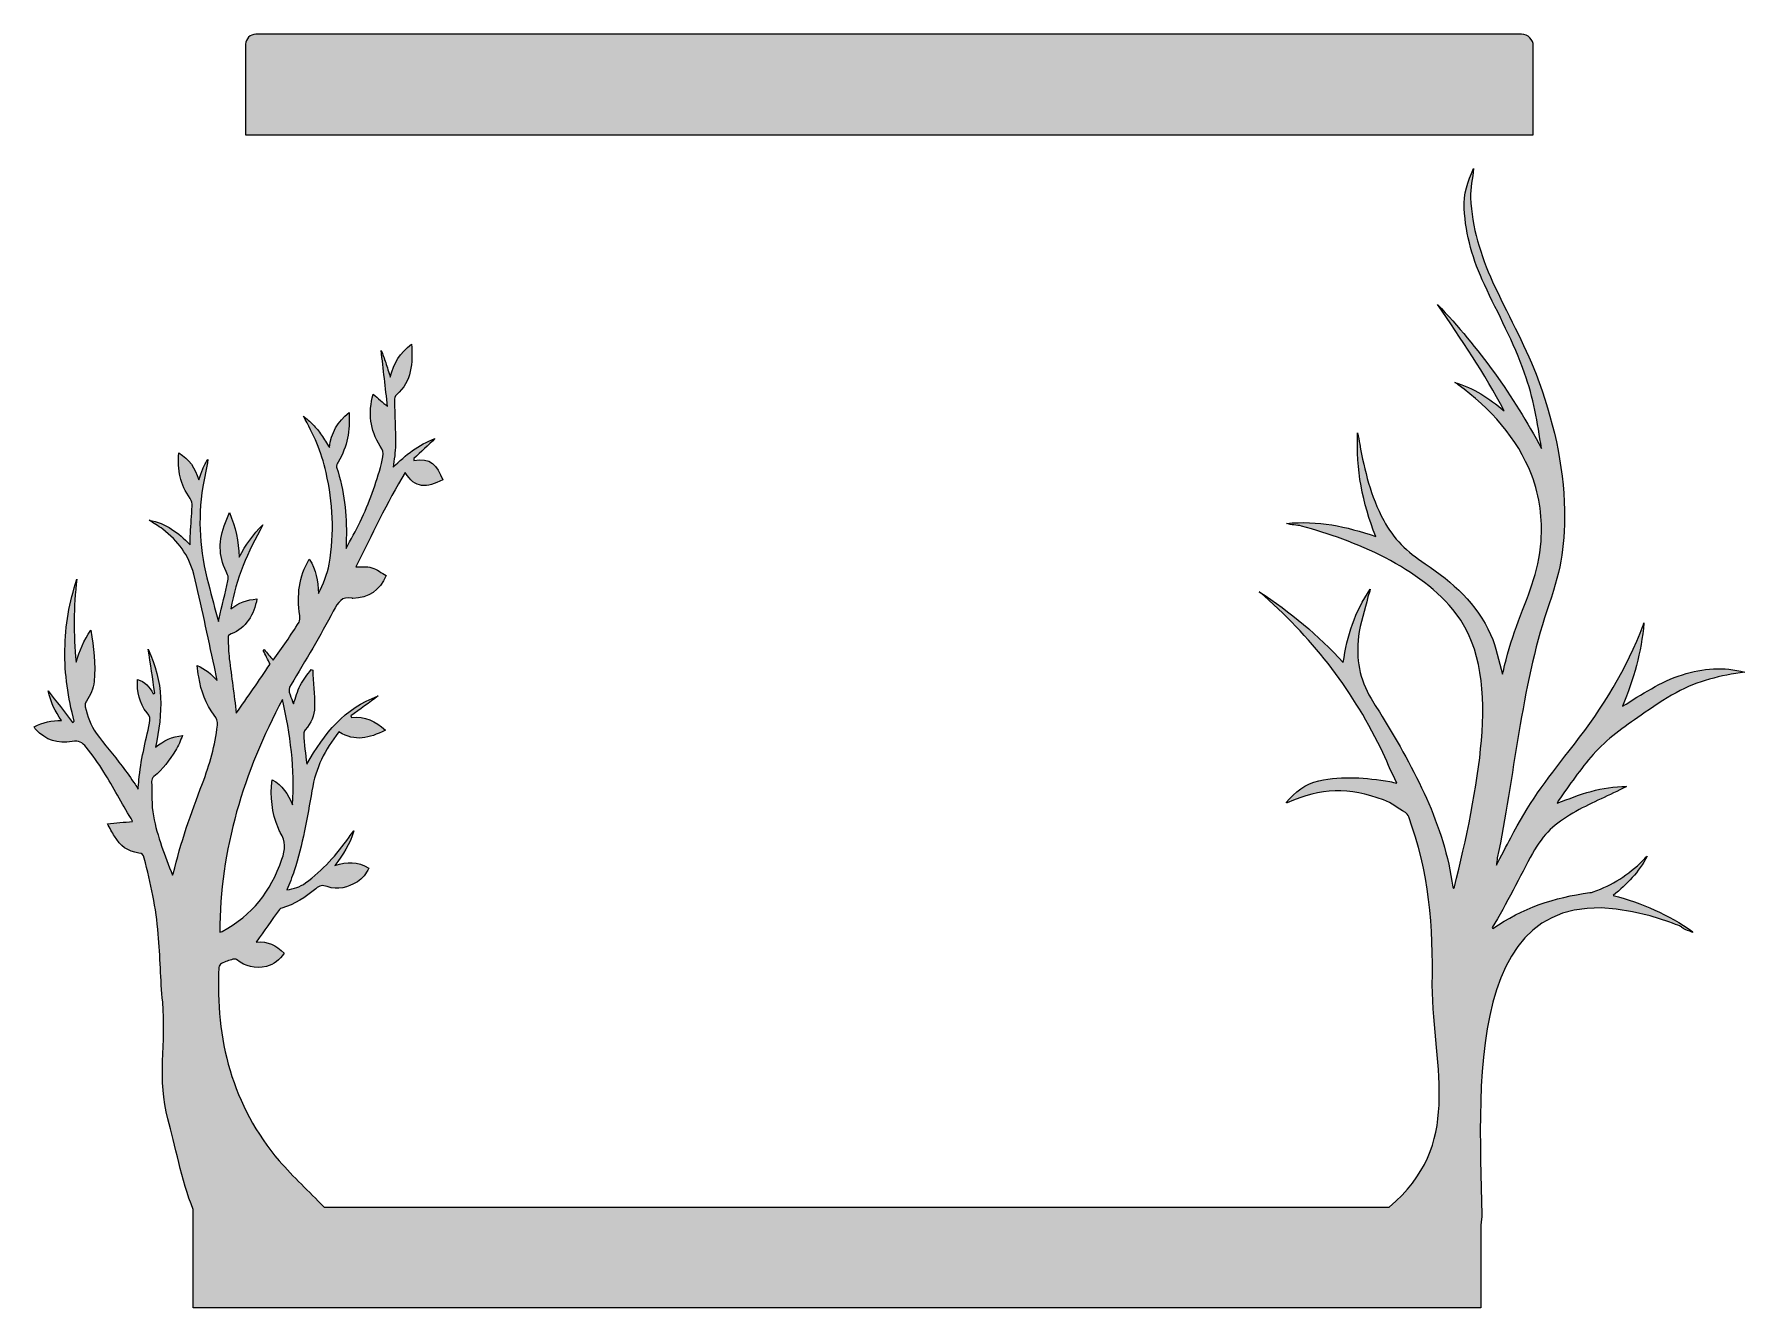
# Model space of a CAD drawing. Header units: millimetres. Extents: x 26 to 426, y 17 to 1568.
# Drawn here: x 57.5 to 394.1, y 1083 to 1333.6 of the extents above; entities that cross this region are included whole.
import ezdxf

# ---------------------------------------------------------------- set-up
doc = ezdxf.new("R2010")
doc.units = ezdxf.units.MM
doc.header["$MEASUREMENT"] = 0
doc.layers.add('Layer 1', color=7, linetype='Continuous')

# ---------------------------------------------------------------- blocks, each defined once
blk = doc.blocks.new('block 9')
at = {"layer": 'Layer 1'}
h = blk.add_hatch(color=4, dxfattribs=at)
h.dxf.hatch_style = 2
edge = h.paths.add_edge_path()
edge.add_spline(control_points=[(374.88, 1171.86), (374.61, 1171.58), (374.35, 1171.24), (374.08, 1170.98), (371.17, 1168.16), (368.11, 1166.18), (364.3, 1164.82), (364.08, 1164.73), (363.87, 1164.71), (363.64, 1164.68), (356.55, 1163.72), (350.42, 1161.67), (344.52, 1157.59), (344.47, 1157.57), (344.4, 1157.77), (344.41, 1157.78), (347.15, 1162.29), (349.97, 1168.04), (352.35, 1172.4), (354.55, 1176.4), (356.74, 1178.23), (360.27, 1180.3), (363.63, 1182.28), (366.81, 1183.46), (370.18, 1185.24), (370.38, 1185.35), (370.64, 1185.44), (370.85, 1185.56), (365.94, 1185.63), (361.72, 1184.04), (357.22, 1182.25), (357.28, 1182.39), (357.33, 1182.65), (357.42, 1182.77), (359.67, 1185.89), (361.74, 1188.97), (364.3, 1191.88), (367, 1194.95), (370.31, 1197.24), (373.71, 1199.59), (375.9, 1201.11), (378.24, 1202.75), (380.61, 1204.03), (384.91, 1206.37), (389.31, 1207.43), (394.12, 1208.07), (389.95, 1209.15), (385.92, 1208.88), (381.85, 1207.57), (377.48, 1206.17), (373.9, 1203.7), (370.03, 1201.36), (372.26, 1206.7), (373.76, 1211.99), (374.28, 1217.76), (374.04, 1217.14), (373.75, 1216.38), (373.51, 1215.76), (370.14, 1207.28), (365.11, 1199.6), (359.57, 1192.59), (355.02, 1186.83), (351.39, 1181.94), (348.06, 1175.44), (347.32, 1174), (346.04, 1171.67), (345.23, 1170.1), (345.21, 1170.37), (345.37, 1171.24), (345.42, 1171.52), (348.7, 1187.11), (350.19, 1205.44), (355.19, 1220.16), (357.76, 1227.72), (358.75, 1232.07), (358.64, 1239.92), (358.5, 1248.87), (356.37, 1258), (353.04, 1266.72), (350.75, 1272.7), (347.25, 1278.9), (344.49, 1284.9), (342.09, 1290.13), (340.46, 1295.62), (340.15, 1301.44), (340.05, 1303.39), (340.62, 1305.27), (340.74, 1307.2), (339.58, 1304.61), (338.75, 1302.23), (338.9, 1299.31), (339.18, 1294.03), (340.64, 1289.15), (342.88, 1284.36), (345.6, 1278.54), (348.65, 1273), (350.79, 1266.93), (352.49, 1262.13), (353.37, 1257.14), (354.09, 1252.1), (348.6, 1262.5), (341.77, 1271.91), (333.67, 1280.42), (338.34, 1273.63), (342.93, 1266.82), (346.76, 1259.52), (343.74, 1262.01), (340.81, 1264), (337.03, 1265.1), (337.23, 1264.96), (337.51, 1264.77), (337.72, 1264.61), (344.01, 1260.18), (349.42, 1253.98), (352.14, 1246.96), (353.92, 1242.36), (354.28, 1238.25), (354.02, 1233.88), (353.64, 1227.53), (351.25, 1222.87), (349.2, 1217.08), (348.22, 1214.3), (347.22, 1211.24), (346.61, 1208.27), (346.59, 1208.15), (346.46, 1207.84), (346.43, 1207.69), (345.63, 1210.36), (345.27, 1212.85), (344.11, 1215.47), (341.44, 1221.51), (336.59, 1225.83), (331.23, 1229.38), (327.59, 1231.79), (325, 1234.29), (323.06, 1237.93), (320.41, 1242.87), (319.35, 1247.58), (318.33, 1252.94), (318.18, 1253.69), (318.15, 1254.4), (317.93, 1255.14), (317.58, 1247.88), (318.88, 1241.52), (321.49, 1234.76), (315.61, 1236.8), (310.13, 1237.93), (303.9, 1237.34), (304.86, 1237), (305.95, 1237.08), (306.89, 1236.82), (317.24, 1234.01), (330.38, 1228.71), (337.31, 1219.57), (342.46, 1212.78), (343.03, 1203.79), (342.29, 1194.64), (341.57, 1185.75), (339.25, 1174.81), (336.97, 1165.81), (336.96, 1165.74), (336.88, 1165.48), (336.82, 1165.51), (336.75, 1165.54), (336.66, 1165.66), (336.65, 1165.75), (335.02, 1178.05), (329.12, 1188.88), (322.77, 1199.35), (322.04, 1200.55), (321.28, 1201.61), (320.56, 1202.86), (318.3, 1206.78), (317.57, 1210.57), (318.11, 1215.13), (318.41, 1217.7), (319.37, 1220.34), (319.95, 1222.9), (320.06, 1223.39), (320.3, 1223.9), (320.39, 1224.41), (317.36, 1219.89), (315.89, 1215.32), (315.09, 1209.96), (310.17, 1215.39), (304.69, 1219.86), (298.58, 1223.9), (308.76, 1215.08), (316.54, 1205.23), (322.47, 1193.12), (323.55, 1190.9), (324.5, 1188.44), (325.66, 1186.25), (325.23, 1186.29), (324.68, 1186.45), (324.28, 1186.52), (319.47, 1187.32), (315.15, 1187.69), (310.3, 1186.69), (307.67, 1186.14), (305.61, 1184.44), (303.88, 1182.41), (303.89, 1182.35), (304.06, 1182.3), (304.09, 1182.32), (310.74, 1185.42), (316.22, 1185.43), (323.03, 1182.91), (324.69, 1182.29), (325.82, 1181.31), (327.32, 1180.42), (327.64, 1180.24), (327.81, 1180.03), (327.98, 1179.57), (331.95, 1168.98), (332.86, 1157.8), (332.62, 1146.53), (332.87, 1129.39), (338.74, 1115.16), (324.16, 1102.79), (324.16, 1102.79), (114.52, 1102.79), (114.52, 1102.79), (114.52, 1102.8), (114.51, 1102.8), (114.5, 1102.81), (111.53, 1105.92), (108.51, 1108.59), (105.7, 1111.88), (96.45, 1122.67), (93.08, 1135.88), (93.82, 1149.94), (93.83, 1150.24), (94.09, 1150.63), (94.34, 1150.75), (95.09, 1151.11), (95.82, 1151.32), (96.59, 1151.57), (96.81, 1151.64), (97.12, 1151.63), (97.29, 1151.49), (99.14, 1150.04), (100.88, 1149.69), (103.16, 1150.15), (104.76, 1150.48), (105.73, 1151.46), (106.66, 1152.74), (105.04, 1154.35), (103.46, 1155.11), (101.17, 1154.95), (102.7, 1157.09), (104.21, 1159.24), (105.73, 1161.38), (105.84, 1161.52), (106.01, 1161.6), (106.18, 1161.64), (108.81, 1162.34), (110.8, 1163.73), (112.9, 1165.45), (113.65, 1166.06), (114.14, 1166.21), (115.14, 1165.86), (117.3, 1165.12), (119.1, 1165.61), (121.07, 1166.82), (122.08, 1167.44), (122.81, 1168.42), (123.31, 1169.51), (121.05, 1170.9), (119.1, 1170.74), (116.62, 1170.03), (118.23, 1172.18), (119.63, 1174.21), (120.39, 1176.83), (120.03, 1176.45), (119.73, 1176.01), (119.43, 1175.58), (116.96, 1172.13), (114.29, 1169.08), (110.87, 1166.58), (109.75, 1165.75), (108.57, 1165.43), (107.21, 1165.24), (107.69, 1166.47), (108.23, 1167.71), (108.63, 1168.96), (110.29, 1174.07), (111.23, 1179.53), (112.12, 1184.72), (112.91, 1189.33), (114.6, 1192.72), (117.44, 1196.3), (120.74, 1194.31), (123.29, 1195.05), (126.58, 1196.63), (124.57, 1198.48), (122.66, 1199.41), (119.9, 1199.13), (119.86, 1199.24), (119.82, 1199.35), (119.79, 1199.46), (121.59, 1200.77), (123.39, 1202.08), (125.19, 1203.39), (118.37, 1200.96), (114.7, 1196.03), (111.09, 1189.98), (110.86, 1191.95), (110.61, 1193.9), (110.5, 1195.89), (110.49, 1196.16), (110.64, 1196.5), (110.81, 1196.7), (112.03, 1198.09), (112.63, 1199.4), (112.66, 1201.3), (112.69, 1203.64), (112.34, 1206.12), (112.29, 1208.48), (112.18, 1208.52), (112.08, 1208.55), (111.98, 1208.6), (111.24, 1207.55), (110.42, 1206.61), (109.83, 1205.47), (109.24, 1204.32), (108.92, 1203.05), (108.48, 1201.84), (108.29, 1202.45), (108.05, 1203.01), (107.82, 1203.62), (107.52, 1204.4), (107.54, 1204.88), (108.01, 1205.65), (110.85, 1210.28), (113.8, 1215.34), (116.32, 1220.05), (117.35, 1221.97), (117.96, 1222.99), (120.07, 1222.6), (120.1, 1222.6), (120.12, 1222.59), (120.16, 1222.59), (123.41, 1222.7), (125.37, 1224.15), (126.76, 1227.07), (125.82, 1227.57), (124.94, 1228.32), (123.92, 1228.63), (122.89, 1228.95), (121.82, 1228.74), (120.77, 1228.8), (123.92, 1235.04), (126.84, 1241.4), (130.5, 1247.38), (132.4, 1244.11), (134.72, 1244.31), (137.86, 1245.91), (136.8, 1248.79), (135.39, 1250.38), (132.18, 1249.75), (132.18, 1249.87), (132.19, 1249.98), (132.19, 1250.1), (133.58, 1251.41), (134.96, 1252.73), (136.34, 1254.05), (133.07, 1252.8), (130.57, 1250.88), (128.14, 1248.39), (128.29, 1249.85), (128.57, 1251.39), (128.57, 1252.84), (128.57, 1255.76), (128.41, 1258.62), (128.36, 1261.51), (128.35, 1261.92), (128.5, 1262.44), (128.78, 1262.68), (131.79, 1265.24), (131.98, 1268.95), (131.72, 1272.64), (129.45, 1270.86), (128.22, 1268.95), (127.54, 1266.15), (127.25, 1267.06), (126.94, 1268.11), (126.64, 1268.99), (126.34, 1269.86), (126.06, 1270.56), (125.76, 1271.4), (126.17, 1267.72), (126.59, 1264.04), (127, 1260.35), (126.07, 1261.16), (125.13, 1261.97), (124.19, 1262.77), (123.14, 1259.04), (123.53, 1255.81), (125.58, 1252.53), (126.03, 1251.8), (126.22, 1251.3), (126.07, 1250.47), (125.98, 1250.01), (125.94, 1249.55), (125.82, 1249.11), (124.74, 1245.13), (123.43, 1241.42), (121.63, 1237.67), (120.81, 1235.97), (119.74, 1234.11), (118.86, 1232.4), (118.86, 1232.97), (118.87, 1233.77), (118.89, 1234.3), (119.02, 1239.24), (118.47, 1243.68), (116.99, 1248.41), (116.9, 1248.68), (117.08, 1249.14), (117.26, 1249.43), (119.19, 1252.49), (119.57, 1255.6), (119.45, 1259.17), (117.11, 1257.27), (115.97, 1255.25), (115.55, 1252.26), (115.06, 1253.06), (114.56, 1253.96), (114.03, 1254.72), (113.5, 1255.47), (112.93, 1256.16), (112.32, 1256.81), (111.72, 1257.44), (111.09, 1257.89), (110.45, 1258.48), (112.49, 1254.83), (113.95, 1251.56), (114.91, 1247.37), (116.28, 1241.4), (116.56, 1235.56), (115.5, 1229.34), (115.18, 1227.44), (114.37, 1225.3), (113.41, 1223.56), (113.25, 1226.03), (113.03, 1228.21), (111.6, 1230.31), (109.57, 1226.83), (109.12, 1223.19), (109.72, 1219.23), (109.77, 1218.85), (109.77, 1218.17), (109.6, 1217.91), (107.96, 1215.3), (106.29, 1212.9), (104.52, 1210.42), (103.91, 1211.12), (103.3, 1211.82), (102.71, 1212.53), (102.66, 1212.47), (102.61, 1212.42), (102.56, 1212.36), (102.99, 1211.45), (103.44, 1210.54), (103.88, 1209.63), (101.69, 1206.39), (99.49, 1203.17), (97.22, 1199.99), (96.85, 1203.57), (96.3, 1207.15), (95.86, 1210.72), (95.7, 1212.05), (95.67, 1213.4), (95.62, 1214.7), (95.59, 1215.29), (95.67, 1215.37), (96.22, 1215.58), (99.14, 1216.71), (100.75, 1219.45), (101.31, 1222.47), (99.32, 1222.32), (97.74, 1221.73), (96.16, 1220.5), (97.21, 1226.53), (99.49, 1231.72), (102.47, 1237.04), (100.5, 1235.19), (99.1, 1233.09), (97.81, 1230.72), (97.71, 1233.81), (97.06, 1236.59), (95.92, 1239.46), (95.6, 1238.6), (95.17, 1237.72), (94.87, 1236.86), (93.63, 1233.36), (93.84, 1230.56), (95.53, 1227.24), (95.68, 1226.94), (95.69, 1226.41), (95.6, 1226.04), (95.03, 1223.57), (94.44, 1221.11), (93.85, 1218.65), (93.8, 1218.44), (93.77, 1218.23), (93.73, 1218.02), (93.04, 1220.48), (92.41, 1222.96), (91.76, 1225.42), (90.08, 1231.89), (89.57, 1237.99), (90.67, 1244.58), (90.98, 1246.41), (91.37, 1248.14), (91.67, 1249.95), (91.25, 1249.35), (90.91, 1248.75), (90.63, 1248.06), (90.35, 1247.38), (90.13, 1246.65), (89.88, 1245.94), (89.05, 1248.22), (88.09, 1250.02), (85.91, 1251.22), (85.64, 1247.82), (86.21, 1245.05), (88.15, 1242.23), (88.5, 1241.71), (88.61, 1241.34), (88.56, 1240.72), (88.43, 1238.93), (88.3, 1237.17), (88.21, 1235.35), (88.17, 1234.67), (88.17, 1233.86), (88.15, 1233.16), (85.78, 1235.54), (83.45, 1237.36), (80.09, 1238.01), (80.98, 1237.3), (81.85, 1236.93), (82.77, 1236.2), (85.8, 1233.78), (87.85, 1231.24), (88.86, 1227.33), (90.38, 1221.4), (91.55, 1215.14), (92.96, 1209.12), (93.17, 1208.24), (93.28, 1207.3), (93.45, 1206.41), (92.31, 1207.69), (91.15, 1208.72), (89.55, 1209.36), (89.64, 1208.64), (89.71, 1207.82), (89.84, 1207.12), (90.36, 1204.32), (91.12, 1201.84), (92.9, 1199.62), (93.42, 1198.97), (93.59, 1198.4), (93.51, 1197.62), (93.09, 1193.62), (91.99, 1189.87), (90.57, 1186.14), (88.33, 1180.25), (86.28, 1174.51), (84.84, 1168.38), (84.82, 1168.29), (84.73, 1168.2), (84.68, 1168.11), (83.17, 1171.96), (81.71, 1175.67), (80.93, 1179.76), (80.51, 1181.97), (80.66, 1184.26), (80.56, 1186.53), (80.54, 1186.84), (80.76, 1187.31), (81.01, 1187.51), (82.8, 1189), (84.02, 1190.72), (85.3, 1192.66), (85.86, 1193.52), (86.24, 1194.64), (86.67, 1195.6), (84.57, 1195.42), (82.97, 1194.55), (81.31, 1193.29), (82.86, 1200.09), (82.95, 1206.19), (79.91, 1212.57), (80.34, 1209.7), (80.77, 1206.83), (81.2, 1203.96), (81.1, 1203.91), (81, 1203.86), (80.9, 1203.82), (80.09, 1205.13), (79.34, 1206.24), (77.78, 1206.63), (77.72, 1204.16), (78.09, 1201.98), (79.68, 1200.08), (80.3, 1199.35), (80.34, 1198.92), (80.16, 1198.05), (79.39, 1194.3), (78.4, 1190.67), (78.07, 1186.8), (78.03, 1186.3), (77.97, 1185.55), (77.92, 1185.02), (77.75, 1185.3), (77.52, 1185.75), (77.35, 1185.99), (76.48, 1187.22), (75.7, 1188.37), (74.79, 1189.56), (73.09, 1191.77), (71.34, 1193.76), (69.67, 1196.08), (68.59, 1197.56), (67.93, 1199.39), (67.51, 1201.25), (67.43, 1201.57), (67.54, 1202.11), (67.73, 1202.38), (68.58, 1203.6), (69.1, 1204.76), (69.25, 1206.25), (69.59, 1209.65), (69.16, 1212.94), (68.58, 1216.3), (67.25, 1214.34), (66.38, 1212.29), (65.71, 1210.02), (65.18, 1215.53), (65.17, 1220.89), (65.88, 1226.39), (64.36, 1221.82), (63.59, 1217.27), (63.51, 1212.45), (63.43, 1207.63), (64.11, 1203.07), (65.34, 1198.42), (65.24, 1198.34), (65.13, 1198.26), (65.02, 1198.18), (63.43, 1200.26), (61.83, 1202.32), (60.21, 1204.38), (60.68, 1202.19), (61.57, 1200.36), (62.86, 1198.54), (60.89, 1198.58), (59.22, 1198.18), (57.47, 1197.3), (57.5, 1197.22), (57.52, 1197.13), (57.57, 1197.05), (57.62, 1196.97), (57.69, 1196.9), (57.75, 1196.83), (59.81, 1194.6), (62.07, 1193.96), (64.96, 1194.44), (66.28, 1194.66), (66.95, 1194.26), (67.68, 1193.31), (68.92, 1191.71), (70.13, 1190.1), (71.18, 1188.41), (73.05, 1185.4), (74.63, 1182.26), (76.54, 1179.29), (76.67, 1179.07), (76.71, 1178.91), (76.81, 1178.69), (75.16, 1178.54), (73.52, 1178.37), (71.88, 1178.22), (72.32, 1177.47), (72.81, 1176.49), (73.25, 1175.8), (74.49, 1173.83), (75.78, 1172.78), (78.05, 1172.46), (78.76, 1172.37), (78.92, 1172.2), (79.11, 1171.47), (80.42, 1166.56), (81.45, 1161.66), (81.88, 1156.52), (82.26, 1152.12), (82.32, 1147.55), (82.75, 1143.1), (83.51, 1135.19), (81.63, 1127.74), (83.79, 1120.12), (85.19, 1115.2), (86.43, 1108.08), (88.75, 1102.31), (88.75, 1102.31), (88.75, 1082.96), (88.75, 1082.96), (88.75, 1082.96), (342.17, 1082.96), (342.17, 1082.96), (342.17, 1082.96), (342.17, 1099.2), (342.17, 1099.2), (342.31, 1100.04), (342.4, 1100.78), (342.38, 1101.33), (341.83, 1128.12), (338.34, 1173.27), (379.17, 1158.9), (383.5, 1157.38), (380.42, 1158.1), (383.86, 1156.85), (383.91, 1156.83), (383.77, 1156.98), (383.93, 1156.96), (379.02, 1160.4), (373.99, 1162.58), (368.23, 1164.13), (371.01, 1166.37), (373.24, 1168.66), (374.88, 1171.86)], knot_values=[0, 0, 0, 0, 1, 1, 1, 2, 2, 2, 3, 3, 3, 4, 4, 4, 5, 5, 5, 6, 6, 6, 7, 7, 7, 8, 8, 8, 9, 9, 9, 10, 10, 10, 11, 11, 11, 12, 12, 12, 13, 13, 13, 14, 14, 14, 15, 15, 15, 16, 16, 16, 17, 17, 17, 18, 18, 18, 19, 19, 19, 20, 20, 20, 21, 21, 21, 22, 22, 22, 23, 23, 23, 24, 24, 24, 25, 25, 25, 26, 26, 26, 27, 27, 27, 28, 28, 28, 29, 29, 29, 30, 30, 30, 31, 31, 31, 32, 32, 32, 33, 33, 33, 34, 34, 34, 35, 35, 35, 36, 36, 36, 37, 37, 37, 38, 38, 38, 39, 39, 39, 40, 40, 40, 41, 41, 41, 42, 42, 42, 43, 43, 43, 44, 44, 44, 45, 45, 45, 46, 46, 46, 47, 47, 47, 48, 48, 48, 49, 49, 49, 50, 50, 50, 51, 51, 51, 52, 52, 52, 53, 53, 53, 54, 54, 54, 55, 55, 55, 56, 56, 56, 57, 57, 57, 58, 58, 58, 59, 59, 59, 60, 60, 60, 61, 61, 61, 62, 62, 62, 63, 63, 63, 64, 64, 64, 65, 65, 65, 66, 66, 66, 67, 67, 67, 68, 68, 68, 69, 69, 69, 70, 70, 70, 71, 71, 71, 72, 72, 72, 73, 73, 73, 74, 74, 74, 75, 75, 75, 76, 76, 76, 77, 77, 77, 78, 78, 78, 79, 79, 79, 80, 80, 80, 81, 81, 81, 82, 82, 82, 83, 83, 83, 84, 84, 84, 85, 85, 85, 86, 86, 86, 87, 87, 87, 88, 88, 88, 89, 89, 89, 90, 90, 90, 91, 91, 91, 92, 92, 92, 93, 93, 93, 94, 94, 94, 95, 95, 95, 96, 96, 96, 97, 97, 97, 98, 98, 98, 99, 99, 99, 100, 100, 100, 101, 101, 101, 102, 102, 102, 103, 103, 103, 104, 104, 104, 105, 105, 105, 106, 106, 106, 107, 107, 107, 108, 108, 108, 109, 109, 109, 110, 110, 110, 111, 111, 111, 112, 112, 112, 113, 113, 113, 114, 114, 114, 115, 115, 115, 116, 116, 116, 117, 117, 117, 118, 118, 118, 119, 119, 119, 120, 120, 120, 121, 121, 121, 122, 122, 122, 123, 123, 123, 124, 124, 124, 125, 125, 125, 126, 126, 126, 127, 127, 127, 128, 128, 128, 129, 129, 129, 130, 130, 130, 131, 131, 131, 132, 132, 132, 133, 133, 133, 134, 134, 134, 135, 135, 135, 136, 136, 136, 137, 137, 137, 138, 138, 138, 139, 139, 139, 140, 140, 140, 141, 141, 141, 142, 142, 142, 143, 143, 143, 144, 144, 144, 145, 145, 145, 146, 146, 146, 147, 147, 147, 148, 148, 148, 149, 149, 149, 150, 150, 150, 151, 151, 151, 152, 152, 152, 153, 153, 153, 154, 154, 154, 155, 155, 155, 156, 156, 156, 157, 157, 157, 158, 158, 158, 159, 159, 159, 160, 160, 160, 161, 161, 161, 162, 162, 162, 163, 163, 163, 164, 164, 164, 165, 165, 165, 166, 166, 166, 167, 167, 167, 168, 168, 168, 169, 169, 169, 170, 170, 170, 171, 171, 171, 172, 172, 172, 173, 173, 173, 174, 174, 174, 175, 175, 175, 176, 176, 176, 177, 177, 177, 178, 178, 178, 179, 179, 179, 180, 180, 180, 181, 181, 181, 182, 182, 182, 183, 183, 183, 184, 184, 184, 185, 185, 185, 186, 186, 186, 187, 187, 187, 188, 188, 188, 189, 189, 189, 190, 190, 190, 191, 191, 191, 192, 192, 192, 193, 193, 193, 194, 194, 194, 195, 195, 195, 196, 196, 196, 197, 197, 197, 198, 198, 198, 199, 199, 199, 200, 200, 200, 201, 201, 201, 202, 202, 202, 203, 203, 203, 204, 204, 204, 205, 205, 205, 206, 206, 206, 207, 207, 207, 208, 208, 208, 209, 209, 209, 210, 210, 210, 211, 211, 211, 212, 212, 212, 213, 213, 213, 214, 214, 214, 215, 215, 215, 216, 216, 216, 217, 217, 217, 218, 218, 218, 219, 219, 219, 220, 220, 220, 221, 221, 221, 222, 222, 222, 223, 223, 223, 224, 224, 224, 225, 225, 225, 226, 226, 226, 227, 227, 227, 228, 228, 228, 229, 229, 229, 230, 230, 230, 231, 231, 231, 232, 232, 232, 233, 233, 233, 234, 234, 234, 235, 235, 235, 236, 236, 236, 237, 237, 237, 238, 238, 238, 239, 239, 239, 240, 240, 240, 241, 241, 241, 242, 242, 242, 243, 243, 243, 244, 244, 244, 244], degree=3, periodic=1)
edge = h.paths.add_edge_path()
edge.add_spline(control_points=[(106.33, 1202.69), (107.87, 1195.86), (108.79, 1188.98), (108.32, 1181.98), (107.33, 1184.02), (106.36, 1185.84), (104.27, 1186.9), (103.93, 1183.49), (104.19, 1180.44), (105.53, 1177.28), (105.64, 1177.01), (105.76, 1176.72), (105.89, 1176.51), (107.02, 1174.8), (106.88, 1173.07), (106.23, 1171.27), (103.88, 1164.73), (100.55, 1160.35), (94.44, 1157.05), (94.33, 1156.99), (94.14, 1156.95), (94.01, 1156.9), (93.97, 1173.01), (98.74, 1188.59), (106.33, 1202.69)], knot_values=[0, 0, 0, 0, 1, 1, 1, 2, 2, 2, 3, 3, 3, 4, 4, 4, 5, 5, 5, 6, 6, 6, 7, 7, 7, 8, 8, 8, 8], degree=3, periodic=1)
at = {"layer": 'Layer 1', "lineweight": 0}
for points, knots in [([(374.88, 1171.86), (374.61, 1171.58), (374.35, 1171.24), (374.08, 1170.98), (371.17, 1168.16), (368.11, 1166.18), (364.3, 1164.82), (364.08, 1164.73), (363.87, 1164.71), (363.64, 1164.68), (356.55, 1163.72), (350.42, 1161.67), (344.52, 1157.59), (344.47, 1157.57), (344.4, 1157.77), (344.41, 1157.78), (347.15, 1162.29), (349.97, 1168.04), (352.35, 1172.4), (354.55, 1176.4), (356.74, 1178.23), (360.27, 1180.3), (363.63, 1182.28), (366.81, 1183.46), (370.18, 1185.24), (370.38, 1185.35), (370.64, 1185.44), (370.85, 1185.56), (365.94, 1185.63), (361.72, 1184.04), (357.22, 1182.25), (357.28, 1182.39), (357.33, 1182.65), (357.42, 1182.77), (359.67, 1185.89), (361.74, 1188.97), (364.3, 1191.88), (367, 1194.95), (370.31, 1197.24), (373.71, 1199.59), (375.9, 1201.11), (378.24, 1202.75), (380.61, 1204.03), (384.91, 1206.37), (389.31, 1207.43), (394.12, 1208.07), (389.95, 1209.15), (385.92, 1208.88), (381.85, 1207.57), (377.48, 1206.17), (373.9, 1203.7), (370.03, 1201.36), (372.26, 1206.7), (373.76, 1211.99), (374.28, 1217.76), (374.04, 1217.14), (373.75, 1216.38), (373.51, 1215.76), (370.14, 1207.28), (365.11, 1199.6), (359.57, 1192.59), (355.02, 1186.83), (351.39, 1181.94), (348.06, 1175.44), (347.32, 1174), (346.04, 1171.67), (345.23, 1170.1), (345.21, 1170.37), (345.37, 1171.24), (345.42, 1171.52), (348.7, 1187.11), (350.19, 1205.44), (355.19, 1220.16), (357.76, 1227.72), (358.75, 1232.07), (358.64, 1239.92), (358.5, 1248.87), (356.37, 1258), (353.04, 1266.72), (350.75, 1272.7), (347.25, 1278.9), (344.49, 1284.9), (342.09, 1290.13), (340.46, 1295.62), (340.15, 1301.44), (340.05, 1303.39), (340.62, 1305.27), (340.74, 1307.2), (339.58, 1304.61), (338.75, 1302.23), (338.9, 1299.31), (339.18, 1294.03), (340.64, 1289.15), (342.88, 1284.36), (345.6, 1278.54), (348.65, 1273), (350.79, 1266.93), (352.49, 1262.13), (353.37, 1257.14), (354.09, 1252.1), (348.6, 1262.5), (341.77, 1271.91), (333.67, 1280.42), (338.34, 1273.63), (342.93, 1266.82), (346.76, 1259.52), (343.74, 1262.01), (340.81, 1264), (337.03, 1265.1), (337.23, 1264.96), (337.51, 1264.77), (337.72, 1264.61), (344.01, 1260.18), (349.42, 1253.98), (352.14, 1246.96), (353.92, 1242.36), (354.28, 1238.25), (354.02, 1233.88), (353.64, 1227.53), (351.25, 1222.87), (349.2, 1217.08), (348.22, 1214.3), (347.22, 1211.24), (346.61, 1208.27), (346.59, 1208.15), (346.46, 1207.84), (346.43, 1207.69), (345.63, 1210.36), (345.27, 1212.85), (344.11, 1215.47), (341.44, 1221.51), (336.59, 1225.83), (331.23, 1229.38), (327.59, 1231.79), (325, 1234.29), (323.06, 1237.93), (320.41, 1242.87), (319.35, 1247.58), (318.33, 1252.94), (318.18, 1253.69), (318.15, 1254.4), (317.93, 1255.14), (317.58, 1247.88), (318.88, 1241.52), (321.49, 1234.76), (315.61, 1236.8), (310.13, 1237.93), (303.9, 1237.34), (304.86, 1237), (305.95, 1237.08), (306.89, 1236.82), (317.24, 1234.01), (330.38, 1228.71), (337.31, 1219.57), (342.46, 1212.78), (343.03, 1203.79), (342.29, 1194.64), (341.57, 1185.75), (339.25, 1174.81), (336.97, 1165.81), (336.96, 1165.74), (336.88, 1165.48), (336.82, 1165.51), (336.75, 1165.54), (336.66, 1165.66), (336.65, 1165.75), (335.02, 1178.05), (329.12, 1188.88), (322.77, 1199.35), (322.04, 1200.55), (321.28, 1201.61), (320.56, 1202.86), (318.3, 1206.78), (317.57, 1210.57), (318.11, 1215.13), (318.41, 1217.7), (319.37, 1220.34), (319.95, 1222.9), (320.06, 1223.39), (320.3, 1223.9), (320.39, 1224.41), (317.36, 1219.89), (315.89, 1215.32), (315.09, 1209.96), (310.17, 1215.39), (304.69, 1219.86), (298.58, 1223.9), (308.76, 1215.08), (316.54, 1205.23), (322.47, 1193.12), (323.55, 1190.9), (324.5, 1188.44), (325.66, 1186.25), (325.23, 1186.29), (324.68, 1186.45), (324.28, 1186.52), (319.47, 1187.32), (315.15, 1187.69), (310.3, 1186.69), (307.67, 1186.14), (305.61, 1184.44), (303.88, 1182.41), (303.89, 1182.35), (304.06, 1182.3), (304.09, 1182.32), (310.74, 1185.42), (316.22, 1185.43), (323.03, 1182.91), (324.69, 1182.29), (325.82, 1181.31), (327.32, 1180.42), (327.64, 1180.24), (327.81, 1180.03), (327.98, 1179.57), (331.95, 1168.98), (332.86, 1157.8), (332.62, 1146.53), (332.87, 1129.39), (338.74, 1115.16), (324.16, 1102.79), (324.16, 1102.79), (114.52, 1102.79), (114.52, 1102.79), (114.52, 1102.8), (114.51, 1102.8), (114.5, 1102.81), (111.53, 1105.92), (108.51, 1108.59), (105.7, 1111.88), (96.45, 1122.67), (93.08, 1135.88), (93.82, 1149.94), (93.83, 1150.24), (94.09, 1150.63), (94.34, 1150.75), (95.09, 1151.11), (95.82, 1151.32), (96.59, 1151.57), (96.81, 1151.64), (97.12, 1151.63), (97.29, 1151.49), (99.14, 1150.04), (100.88, 1149.69), (103.16, 1150.15), (104.76, 1150.48), (105.73, 1151.46), (106.66, 1152.74), (105.04, 1154.35), (103.46, 1155.11), (101.17, 1154.95), (102.7, 1157.09), (104.21, 1159.24), (105.73, 1161.38), (105.84, 1161.52), (106.01, 1161.6), (106.18, 1161.64), (108.81, 1162.34), (110.8, 1163.73), (112.9, 1165.45), (113.65, 1166.06), (114.14, 1166.21), (115.14, 1165.86), (117.3, 1165.12), (119.1, 1165.61), (121.07, 1166.82), (122.08, 1167.44), (122.81, 1168.42), (123.31, 1169.51), (121.05, 1170.9), (119.1, 1170.74), (116.62, 1170.03), (118.23, 1172.18), (119.63, 1174.21), (120.39, 1176.83), (120.03, 1176.45), (119.73, 1176.01), (119.43, 1175.58), (116.96, 1172.13), (114.29, 1169.08), (110.87, 1166.58), (109.75, 1165.75), (108.57, 1165.43), (107.21, 1165.24), (107.69, 1166.47), (108.23, 1167.71), (108.63, 1168.96), (110.29, 1174.07), (111.23, 1179.53), (112.12, 1184.72), (112.91, 1189.33), (114.6, 1192.72), (117.44, 1196.3), (120.74, 1194.31), (123.29, 1195.05), (126.58, 1196.63), (124.57, 1198.48), (122.66, 1199.41), (119.9, 1199.13), (119.86, 1199.24), (119.82, 1199.35), (119.79, 1199.46), (121.59, 1200.77), (123.39, 1202.08), (125.19, 1203.39), (118.37, 1200.96), (114.7, 1196.03), (111.09, 1189.98), (110.86, 1191.95), (110.61, 1193.9), (110.5, 1195.89), (110.49, 1196.16), (110.64, 1196.5), (110.81, 1196.7), (112.03, 1198.09), (112.63, 1199.4), (112.66, 1201.3), (112.69, 1203.64), (112.34, 1206.12), (112.29, 1208.48), (112.18, 1208.52), (112.08, 1208.55), (111.98, 1208.6), (111.24, 1207.55), (110.42, 1206.61), (109.83, 1205.47), (109.24, 1204.32), (108.92, 1203.05), (108.48, 1201.84), (108.29, 1202.45), (108.05, 1203.01), (107.82, 1203.62), (107.52, 1204.4), (107.54, 1204.88), (108.01, 1205.65), (110.85, 1210.28), (113.8, 1215.34), (116.32, 1220.05), (117.35, 1221.97), (117.96, 1222.99), (120.07, 1222.6), (120.1, 1222.6), (120.12, 1222.59), (120.16, 1222.59), (123.41, 1222.7), (125.37, 1224.15), (126.76, 1227.07), (125.82, 1227.57), (124.94, 1228.32), (123.92, 1228.63), (122.89, 1228.95), (121.82, 1228.74), (120.77, 1228.8), (123.92, 1235.04), (126.84, 1241.4), (130.5, 1247.38), (132.4, 1244.11), (134.72, 1244.31), (137.86, 1245.91), (136.8, 1248.79), (135.39, 1250.38), (132.18, 1249.75), (132.18, 1249.87), (132.19, 1249.98), (132.19, 1250.1), (133.58, 1251.41), (134.96, 1252.73), (136.34, 1254.05), (133.07, 1252.8), (130.57, 1250.88), (128.14, 1248.39), (128.29, 1249.85), (128.57, 1251.39), (128.57, 1252.84), (128.57, 1255.76), (128.41, 1258.62), (128.36, 1261.51), (128.35, 1261.92), (128.5, 1262.44), (128.78, 1262.68), (131.79, 1265.24), (131.98, 1268.95), (131.72, 1272.64), (129.45, 1270.86), (128.22, 1268.95), (127.54, 1266.15), (127.25, 1267.06), (126.94, 1268.11), (126.64, 1268.99), (126.34, 1269.86), (126.06, 1270.56), (125.76, 1271.4), (126.17, 1267.72), (126.59, 1264.04), (127, 1260.35), (126.07, 1261.16), (125.13, 1261.97), (124.19, 1262.77), (123.14, 1259.04), (123.53, 1255.81), (125.58, 1252.53), (126.03, 1251.8), (126.22, 1251.3), (126.07, 1250.47), (125.98, 1250.01), (125.94, 1249.55), (125.82, 1249.11), (124.74, 1245.13), (123.43, 1241.42), (121.63, 1237.67), (120.81, 1235.97), (119.74, 1234.11), (118.86, 1232.4), (118.86, 1232.97), (118.87, 1233.77), (118.89, 1234.3), (119.02, 1239.24), (118.47, 1243.68), (116.99, 1248.41), (116.9, 1248.68), (117.08, 1249.14), (117.26, 1249.43), (119.19, 1252.49), (119.57, 1255.6), (119.45, 1259.17), (117.11, 1257.27), (115.97, 1255.25), (115.55, 1252.26), (115.06, 1253.06), (114.56, 1253.96), (114.03, 1254.72), (113.5, 1255.47), (112.93, 1256.16), (112.32, 1256.81), (111.72, 1257.44), (111.09, 1257.89), (110.45, 1258.48), (112.49, 1254.83), (113.95, 1251.56), (114.91, 1247.37), (116.28, 1241.4), (116.56, 1235.56), (115.5, 1229.34), (115.18, 1227.44), (114.37, 1225.3), (113.41, 1223.56), (113.25, 1226.03), (113.03, 1228.21), (111.6, 1230.31), (109.57, 1226.83), (109.12, 1223.19), (109.72, 1219.23), (109.77, 1218.85), (109.77, 1218.17), (109.6, 1217.91), (107.96, 1215.3), (106.29, 1212.9), (104.52, 1210.42), (103.91, 1211.12), (103.3, 1211.82), (102.71, 1212.53), (102.66, 1212.47), (102.61, 1212.42), (102.56, 1212.36), (102.99, 1211.45), (103.44, 1210.54), (103.88, 1209.63), (101.69, 1206.39), (99.49, 1203.17), (97.22, 1199.99), (96.85, 1203.57), (96.3, 1207.15), (95.86, 1210.72), (95.7, 1212.05), (95.67, 1213.4), (95.62, 1214.7), (95.59, 1215.29), (95.67, 1215.37), (96.22, 1215.58), (99.14, 1216.71), (100.75, 1219.45), (101.31, 1222.47), (99.32, 1222.32), (97.74, 1221.73), (96.16, 1220.5), (97.21, 1226.53), (99.49, 1231.72), (102.47, 1237.04), (100.5, 1235.19), (99.1, 1233.09), (97.81, 1230.72), (97.71, 1233.81), (97.06, 1236.59), (95.92, 1239.46), (95.6, 1238.6), (95.17, 1237.72), (94.87, 1236.86), (93.63, 1233.36), (93.84, 1230.56), (95.53, 1227.24), (95.68, 1226.94), (95.69, 1226.41), (95.6, 1226.04), (95.03, 1223.57), (94.44, 1221.11), (93.85, 1218.65), (93.8, 1218.44), (93.77, 1218.23), (93.73, 1218.02), (93.04, 1220.48), (92.41, 1222.96), (91.76, 1225.42), (90.08, 1231.89), (89.57, 1237.99), (90.67, 1244.58), (90.98, 1246.41), (91.37, 1248.14), (91.67, 1249.95), (91.25, 1249.35), (90.91, 1248.75), (90.63, 1248.06), (90.35, 1247.38), (90.13, 1246.65), (89.88, 1245.94), (89.05, 1248.22), (88.09, 1250.02), (85.91, 1251.22), (85.64, 1247.82), (86.21, 1245.05), (88.15, 1242.23), (88.5, 1241.71), (88.61, 1241.34), (88.56, 1240.72), (88.43, 1238.93), (88.3, 1237.17), (88.21, 1235.35), (88.17, 1234.67), (88.17, 1233.86), (88.15, 1233.16), (85.78, 1235.54), (83.45, 1237.36), (80.09, 1238.01), (80.98, 1237.3), (81.85, 1236.93), (82.77, 1236.2), (85.8, 1233.78), (87.85, 1231.24), (88.86, 1227.33), (90.38, 1221.4), (91.55, 1215.14), (92.96, 1209.12), (93.17, 1208.24), (93.28, 1207.3), (93.45, 1206.41), (92.31, 1207.69), (91.15, 1208.72), (89.55, 1209.36), (89.64, 1208.64), (89.71, 1207.82), (89.84, 1207.12), (90.36, 1204.32), (91.12, 1201.84), (92.9, 1199.62), (93.42, 1198.97), (93.59, 1198.4), (93.51, 1197.62), (93.09, 1193.62), (91.99, 1189.87), (90.57, 1186.14), (88.33, 1180.25), (86.28, 1174.51), (84.84, 1168.38), (84.82, 1168.29), (84.73, 1168.2), (84.68, 1168.11), (83.17, 1171.96), (81.71, 1175.67), (80.93, 1179.76), (80.51, 1181.97), (80.66, 1184.26), (80.56, 1186.53), (80.54, 1186.84), (80.76, 1187.31), (81.01, 1187.51), (82.8, 1189), (84.02, 1190.72), (85.3, 1192.66), (85.86, 1193.52), (86.24, 1194.64), (86.67, 1195.6), (84.57, 1195.42), (82.97, 1194.55), (81.31, 1193.29), (82.86, 1200.09), (82.95, 1206.19), (79.91, 1212.57), (80.34, 1209.7), (80.77, 1206.83), (81.2, 1203.96), (81.1, 1203.91), (81, 1203.86), (80.9, 1203.82), (80.09, 1205.13), (79.34, 1206.24), (77.78, 1206.63), (77.72, 1204.16), (78.09, 1201.98), (79.68, 1200.08), (80.3, 1199.35), (80.34, 1198.92), (80.16, 1198.05), (79.39, 1194.3), (78.4, 1190.67), (78.07, 1186.8), (78.03, 1186.3), (77.97, 1185.55), (77.92, 1185.02), (77.75, 1185.3), (77.52, 1185.75), (77.35, 1185.99), (76.48, 1187.22), (75.7, 1188.37), (74.79, 1189.56), (73.09, 1191.77), (71.34, 1193.76), (69.67, 1196.08), (68.59, 1197.56), (67.93, 1199.39), (67.51, 1201.25), (67.43, 1201.57), (67.54, 1202.11), (67.73, 1202.38), (68.58, 1203.6), (69.1, 1204.76), (69.25, 1206.25), (69.59, 1209.65), (69.16, 1212.94), (68.58, 1216.3), (67.25, 1214.34), (66.38, 1212.29), (65.71, 1210.02), (65.18, 1215.53), (65.17, 1220.89), (65.88, 1226.39), (64.36, 1221.82), (63.59, 1217.27), (63.51, 1212.45), (63.43, 1207.63), (64.11, 1203.07), (65.34, 1198.42), (65.24, 1198.34), (65.13, 1198.26), (65.02, 1198.18), (63.43, 1200.26), (61.83, 1202.32), (60.21, 1204.38), (60.68, 1202.19), (61.57, 1200.36), (62.86, 1198.54), (60.89, 1198.58), (59.22, 1198.18), (57.47, 1197.3), (57.5, 1197.22), (57.52, 1197.13), (57.57, 1197.05), (57.62, 1196.97), (57.69, 1196.9), (57.75, 1196.83), (59.81, 1194.6), (62.07, 1193.96), (64.96, 1194.44), (66.28, 1194.66), (66.95, 1194.26), (67.68, 1193.31), (68.92, 1191.71), (70.13, 1190.1), (71.18, 1188.41), (73.05, 1185.4), (74.63, 1182.26), (76.54, 1179.29), (76.67, 1179.07), (76.71, 1178.91), (76.81, 1178.69), (75.16, 1178.54), (73.52, 1178.37), (71.88, 1178.22), (72.32, 1177.47), (72.81, 1176.49), (73.25, 1175.8), (74.49, 1173.83), (75.78, 1172.78), (78.05, 1172.46), (78.76, 1172.37), (78.92, 1172.2), (79.11, 1171.47), (80.42, 1166.56), (81.45, 1161.66), (81.88, 1156.52), (82.26, 1152.12), (82.32, 1147.55), (82.75, 1143.1), (83.51, 1135.19), (81.63, 1127.74), (83.79, 1120.12), (85.19, 1115.2), (86.43, 1108.08), (88.75, 1102.31), (88.75, 1102.31), (88.75, 1082.96), (88.75, 1082.96), (88.75, 1082.96), (342.17, 1082.96), (342.17, 1082.96), (342.17, 1082.96), (342.17, 1099.2), (342.17, 1099.2), (342.31, 1100.04), (342.4, 1100.78), (342.38, 1101.33), (341.83, 1128.12), (338.34, 1173.27), (379.17, 1158.9), (383.5, 1157.38), (380.42, 1158.1), (383.86, 1156.85), (383.91, 1156.83), (383.77, 1156.98), (383.93, 1156.96), (379.02, 1160.4), (373.99, 1162.58), (368.23, 1164.13), (371.01, 1166.37), (373.24, 1168.66), (374.88, 1171.86)], [0, 0, 0, 0, 1, 1, 1, 2, 2, 2, 3, 3, 3, 4, 4, 4, 5, 5, 5, 6, 6, 6, 7, 7, 7, 8, 8, 8, 9, 9, 9, 10, 10, 10, 11, 11, 11, 12, 12, 12, 13, 13, 13, 14, 14, 14, 15, 15, 15, 16, 16, 16, 17, 17, 17, 18, 18, 18, 19, 19, 19, 20, 20, 20, 21, 21, 21, 22, 22, 22, 23, 23, 23, 24, 24, 24, 25, 25, 25, 26, 26, 26, 27, 27, 27, 28, 28, 28, 29, 29, 29, 30, 30, 30, 31, 31, 31, 32, 32, 32, 33, 33, 33, 34, 34, 34, 35, 35, 35, 36, 36, 36, 37, 37, 37, 38, 38, 38, 39, 39, 39, 40, 40, 40, 41, 41, 41, 42, 42, 42, 43, 43, 43, 44, 44, 44, 45, 45, 45, 46, 46, 46, 47, 47, 47, 48, 48, 48, 49, 49, 49, 50, 50, 50, 51, 51, 51, 52, 52, 52, 53, 53, 53, 54, 54, 54, 55, 55, 55, 56, 56, 56, 57, 57, 57, 58, 58, 58, 59, 59, 59, 60, 60, 60, 61, 61, 61, 62, 62, 62, 63, 63, 63, 64, 64, 64, 65, 65, 65, 66, 66, 66, 67, 67, 67, 68, 68, 68, 69, 69, 69, 70, 70, 70, 71, 71, 71, 72, 72, 72, 73, 73, 73, 74, 74, 74, 75, 75, 75, 76, 76, 76, 77, 77, 77, 78, 78, 78, 79, 79, 79, 80, 80, 80, 81, 81, 81, 82, 82, 82, 83, 83, 83, 84, 84, 84, 85, 85, 85, 86, 86, 86, 87, 87, 87, 88, 88, 88, 89, 89, 89, 90, 90, 90, 91, 91, 91, 92, 92, 92, 93, 93, 93, 94, 94, 94, 95, 95, 95, 96, 96, 96, 97, 97, 97, 98, 98, 98, 99, 99, 99, 100, 100, 100, 101, 101, 101, 102, 102, 102, 103, 103, 103, 104, 104, 104, 105, 105, 105, 106, 106, 106, 107, 107, 107, 108, 108, 108, 109, 109, 109, 110, 110, 110, 111, 111, 111, 112, 112, 112, 113, 113, 113, 114, 114, 114, 115, 115, 115, 116, 116, 116, 117, 117, 117, 118, 118, 118, 119, 119, 119, 120, 120, 120, 121, 121, 121, 122, 122, 122, 123, 123, 123, 124, 124, 124, 125, 125, 125, 126, 126, 126, 127, 127, 127, 128, 128, 128, 129, 129, 129, 130, 130, 130, 131, 131, 131, 132, 132, 132, 133, 133, 133, 134, 134, 134, 135, 135, 135, 136, 136, 136, 137, 137, 137, 138, 138, 138, 139, 139, 139, 140, 140, 140, 141, 141, 141, 142, 142, 142, 143, 143, 143, 144, 144, 144, 145, 145, 145, 146, 146, 146, 147, 147, 147, 148, 148, 148, 149, 149, 149, 150, 150, 150, 151, 151, 151, 152, 152, 152, 153, 153, 153, 154, 154, 154, 155, 155, 155, 156, 156, 156, 157, 157, 157, 158, 158, 158, 159, 159, 159, 160, 160, 160, 161, 161, 161, 162, 162, 162, 163, 163, 163, 164, 164, 164, 165, 165, 165, 166, 166, 166, 167, 167, 167, 168, 168, 168, 169, 169, 169, 170, 170, 170, 171, 171, 171, 172, 172, 172, 173, 173, 173, 174, 174, 174, 175, 175, 175, 176, 176, 176, 177, 177, 177, 178, 178, 178, 179, 179, 179, 180, 180, 180, 181, 181, 181, 182, 182, 182, 183, 183, 183, 184, 184, 184, 185, 185, 185, 186, 186, 186, 187, 187, 187, 188, 188, 188, 189, 189, 189, 190, 190, 190, 191, 191, 191, 192, 192, 192, 193, 193, 193, 194, 194, 194, 195, 195, 195, 196, 196, 196, 197, 197, 197, 198, 198, 198, 199, 199, 199, 200, 200, 200, 201, 201, 201, 202, 202, 202, 203, 203, 203, 204, 204, 204, 205, 205, 205, 206, 206, 206, 207, 207, 207, 208, 208, 208, 209, 209, 209, 210, 210, 210, 211, 211, 211, 212, 212, 212, 213, 213, 213, 214, 214, 214, 215, 215, 215, 216, 216, 216, 217, 217, 217, 218, 218, 218, 219, 219, 219, 220, 220, 220, 221, 221, 221, 222, 222, 222, 223, 223, 223, 224, 224, 224, 225, 225, 225, 226, 226, 226, 227, 227, 227, 228, 228, 228, 229, 229, 229, 230, 230, 230, 231, 231, 231, 232, 232, 232, 233, 233, 233, 234, 234, 234, 235, 235, 235, 236, 236, 236, 237, 237, 237, 238, 238, 238, 239, 239, 239, 240, 240, 240, 241, 241, 241, 242, 242, 242, 243, 243, 243, 244, 244, 244, 244]), ([(106.33, 1202.69), (107.87, 1195.86), (108.79, 1188.98), (108.32, 1181.98), (107.33, 1184.02), (106.36, 1185.84), (104.27, 1186.9), (103.93, 1183.49), (104.19, 1180.44), (105.53, 1177.28), (105.64, 1177.01), (105.76, 1176.72), (105.89, 1176.51), (107.02, 1174.8), (106.88, 1173.07), (106.23, 1171.27), (103.88, 1164.73), (100.55, 1160.35), (94.44, 1157.05), (94.33, 1156.99), (94.14, 1156.95), (94.01, 1156.9), (93.97, 1173.01), (98.74, 1188.59), (106.33, 1202.69)], [0, 0, 0, 0, 1, 1, 1, 2, 2, 2, 3, 3, 3, 4, 4, 4, 5, 5, 5, 6, 6, 6, 7, 7, 7, 8, 8, 8, 8])]:
    blk.add_open_spline(points, degree=3, knots=knots, dxfattribs=at)
blk = doc.blocks.new('block 10')
at = {"layer": 'Layer 1'}
h = blk.add_hatch(color=4, dxfattribs=at)
edge = h.paths.add_edge_path()
edge.add_spline(control_points=[(352.5, 1313.81), (352.5, 1313.81), (99.08, 1313.81), (99.08, 1313.81), (99.08, 1313.81), (99.08, 1331.64), (99.08, 1331.64), (99.08, 1332.74), (99.97, 1333.63), (101.07, 1333.63), (101.07, 1333.63), (350.17, 1333.63), (350.17, 1333.63), (351.46, 1333.63), (352.5, 1332.59), (352.5, 1331.3), (352.5, 1331.3), (352.5, 1313.81), (352.5, 1313.81)], knot_values=[0, 0, 0, 0, 1, 1, 1, 2, 2, 2, 3, 3, 3, 4, 4, 4, 5, 5, 5, 6, 6, 6, 6], degree=3, periodic=1)
at = {"layer": 'Layer 1', "lineweight": 0}
blk.add_open_spline([(352.5, 1313.81), (352.5, 1313.81), (99.08, 1313.81), (99.08, 1313.81), (99.08, 1313.81), (99.08, 1331.64), (99.08, 1331.64), (99.08, 1332.74), (99.97, 1333.63), (101.07, 1333.63), (101.07, 1333.63), (350.17, 1333.63), (350.17, 1333.63), (351.46, 1333.63), (352.5, 1332.59), (352.5, 1331.3), (352.5, 1331.3), (352.5, 1313.81), (352.5, 1313.81)], degree=3, knots=[0, 0, 0, 0, 1, 1, 1, 2, 2, 2, 3, 3, 3, 4, 4, 4, 5, 5, 5, 6, 6, 6, 6], dxfattribs=at)

msp = doc.modelspace()

# ---------------------------------------------------------------- block references
at = {"layer": 'Layer 1'}
for name in ['block 10', 'block 9']:
    msp.add_blockref(name, (0, 0), dxfattribs=at)

doc.saveas('drawing.dxf')
